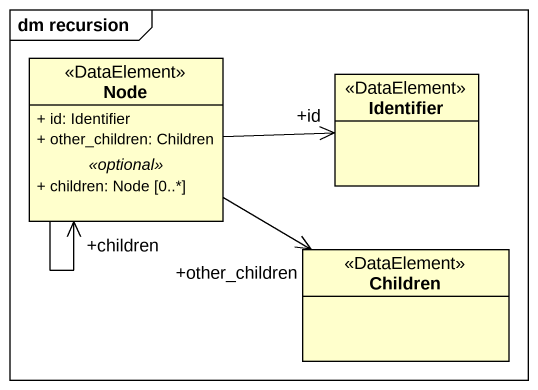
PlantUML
@startuml
mainframe dm recursion
hide circle
hide empty members
skinparam classAttributeIconSize 0
class "Node" as Node_ <<DataElement>> {
  + id: Identifier
  + other_children: Children
  .. <<optional>> ..
  + children: Node [0..*]
}
class Identifier <<DataElement>>
class Children <<DataElement>>
Node_ --> "+children" Node_
Node_ -right-> "+id" Identifier
Node_ -right-> "+other_children" Children
@enduml
